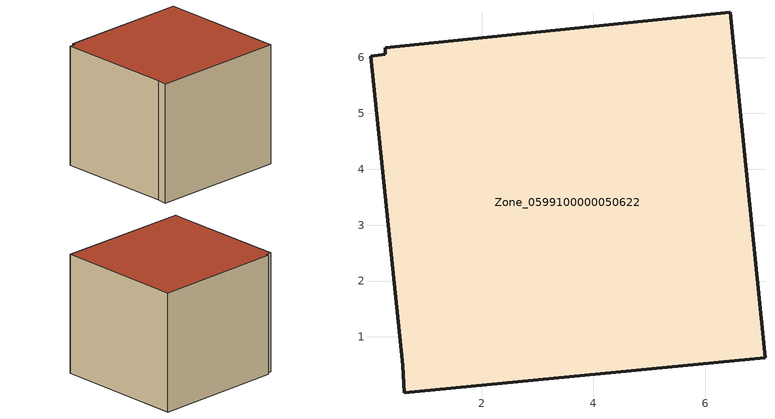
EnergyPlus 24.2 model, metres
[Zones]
Zone_0599100000050622
 floor ground (C_G): 0.28,6.17 6.45,6.81 7.07,0.63 0.61,0 0.59,0.49 0.01,6.02 0.28,6.05 z0
 wall outside (C_F): 6.45,6.81 0.28,6.17 0.28,6.05 0.01,6.02 0.59,0.49 0.61,0 7.07,0.63 6.45,6.81 z0:5.71
 roof outside (C_R): 0.61,0 7.07,0.63 6.45,6.81 0.28,6.17 0.28,6.05 0.01,6.02 0.59,0.49 z5.71
[BUILDING]
Pand.0599100000050622: North Axis=0; Terrain=City; Loads Convergence Tolerance Value=0.04; Temperature Convergence Tolerance Value=0.4; Solar Distribution=FullExterior; Maximum Number of Warmup Days=25; Minimum Number of Warmup Days=1
[Site:Location]
Rotterdam.The.Hague.AP_ZH_NLD Design_Conditions: Latitude=51.96; Longitude=4.45; Time Zone=1; Elevation=-4.5
[SITE:GROUNDTEMPERATURE:BUILDINGSURFACE]
18, 18, 18, 18, 18, 18, 18, 18, 18, 18, 18, 18
[MATERIAL] Thermal Absorptance=0.9; Solar Absorptance=0.7; Visible Absorptance=0.7
Name | Roughness | Thickness | Conductivity | Density | Specific Heat
G.TC.1946-1964 | MediumSmooth | 0.15 | 1 | 540 | 1210
F.TC.1946-1964 | Rough | 0.3 | 0.857143 | 1920 | 840
R.TC.1946-1964 | MediumRough | 0.2 | 0.235294 | 1500 | 1000
[CONSTRUCTION]
C_G: G.TC.1946-1964
C_F: F.TC.1946-1964
C_R: R.TC.1946-1964
[ZONE]
Zone_0599100000050622: Type=1; Multiplier=1; Ceiling Height=Autocalculate; Volume=Autocalculate; Floor Area=autocalculate; Part of Total Floor Area=Yes
[ZONEINFILTRATION:DESIGNFLOWRATE]
Infil_Zone_0599100000050622: Zone or ZoneList or Space or SpaceList=Zone_0599100000050622; Schedule=AlwaysOn; Design Flow Rate Calculation Method=Flow/Area; Flow Rate per Floor Area=0.003; Constant Term Coefficient=1; Temperature Term Coefficient=0; Velocity Term Coefficient=0; Velocity Squared Term Coefficient=0
[HVACTEMPLATE:ZONE:IDEALLOADSAIRSYSTEM]
Zone_0599100000050622: Maximum Heating Supply Air Temperature=50; Minimum Cooling Supply Air Temperature=13; Maximum Heating Supply Air Humidity Ratio=0.0156; Minimum Cooling Supply Air Humidity Ratio=0.0077; Heating Limit=NoLimit; Cooling Limit=NoLimit; Dehumidification Control Type=ConstantSensibleHeatRatio; Cooling Sensible Heat Ratio=0.7; Dehumidification Setpoint=60; Humidification Control Type=None; Humidification Setpoint=30; Outdoor Air Method=None; Outdoor Air Flow Rate per Person=0.00944; Outdoor Air Flow Rate per Zone Floor Area=0; Outdoor Air Flow Rate per Zone=0; Demand Controlled Ventilation Type=None; Outdoor Air Economizer Type=NoEconomizer; Heat Recovery Type=None; Sensible Heat Recovery Effectiveness=0.7; Latent Heat Recovery Effectiveness=0.65
[ZONECONTROL:THERMOSTAT]
ThermostatControl_Zone_0599100000050622: Zone or ZoneList=Zone_0599100000050622; Control Type Schedule=DualSetpointControlType; Control 1=Thermostat_Zone_0599100000050622; Temperature Difference Between Cutout And Setpoint=0
[THERMOSTATSETPOINT:DUALSETPOINT]
Thermostat_Zone_0599100000050622: Heating Setpoint Temperature Schedule=HeatingSetpoint_Zone_0599100000050622; Cooling Setpoint Temperature Schedule=CoolingSetpoint_Zone_0599100000050622
[SCHEDULE:COMPACT]
HeatingSetpoint_Zone_0599100000050622: Through: 12/31, For: AllDays, Until: 24:00, 21
CoolingSetpoint_Zone_0599100000050622: Through: 12/31, For: AllDays, Until: 24:00, 24
DualSetpointControlType: Through: 12/31, For: AllDays, Until: 24:00, 4
AlwaysOn: Through: 12/31, For: AllDays, Until: 24:00, 1
